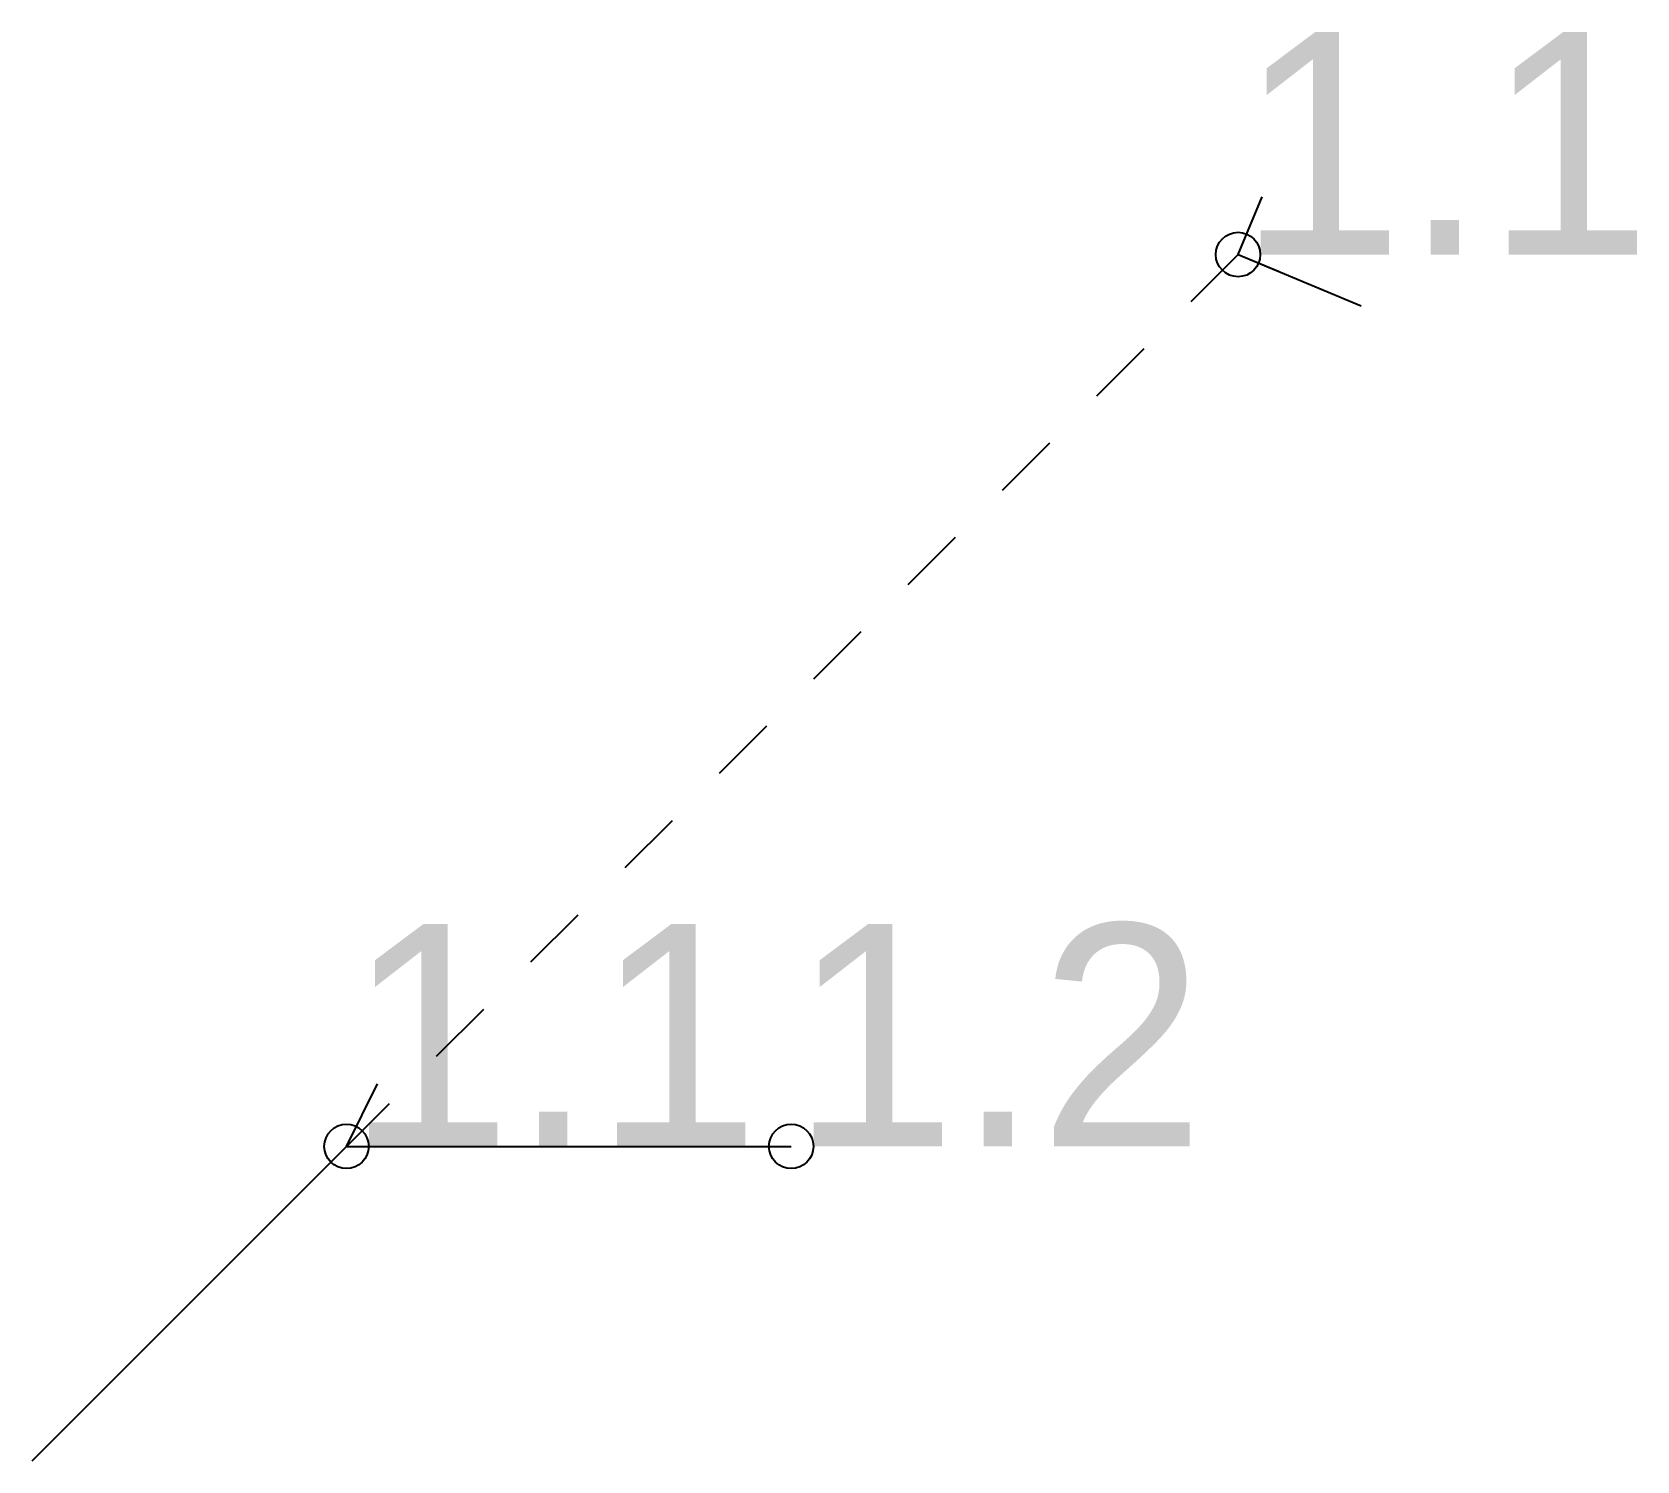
# Model space of a CAD drawing. Header units: millimetres. Extents: x 0 to 11.4, y -8.6 to 8.4.
# Drawn here: x 0 to 7.22, y 2 to 8.42 of the extents above; entities outside this region: 1.
import ezdxf

# ---------------------------------------------------------------- set-up
doc = ezdxf.new("R2010")
doc.units = ezdxf.units.MM
doc.linetypes.add('DASH', pattern=[0.6, 0.3, -0.3])

msp = doc.modelspace()

# ---------------------------------------------------------------- linework, layer by layer
at = {"layer": 'Blue', "color": 5}
msp.add_point((11.424, -8.596), dxfattribs=at)
at = {"layer": 'LGray', "color": 255, "linetype": 'DASH'}
msp.add_line((5.424, 7.424), (1.414, 3.414), dxfattribs=at)
at = {"layer": 'Shots', "color": 30}
msp.add_line((0, 2), (1.414, 3.414), dxfattribs=at)
at = {"layer": 'Shots', "color": 1}
msp.add_line((1.414, 3.414), (3.414, 3.414), dxfattribs=at)
for centre in [(5.424, 7.424), (3.414, 3.414)]:
    msp.add_circle(centre, 0.1, dxfattribs=at)
at = {"layer": 'Shots', "color": 30}
msp.add_circle((1.414, 3.414), 0.1, dxfattribs=at)
at = {"layer": 'XSect', "color": 1}
for q in [(5.532, 7.684), (5.608, 7.348), (5.978, 7.194)]:
    msp.add_line((5.424, 7.424), q, dxfattribs=at)
at = {"layer": 'XSect', "color": 30}
for q in [(1.554, 3.696), (1.614, 3.414), (2.014, 3.414)]:
    msp.add_line((1.414, 3.414), q, dxfattribs=at)

# ---------------------------------------------------------------- texts
at = {"layer": 'Label'}
for s, p in [('1.1', (5.424, 7.424)), ('1.1', (1.414, 3.414)), ('1.2', (3.414, 3.414))]:
    msp.add_text(s, height=1, dxfattribs=at).set_placement(p)

doc.saveas('drawing.dxf')
